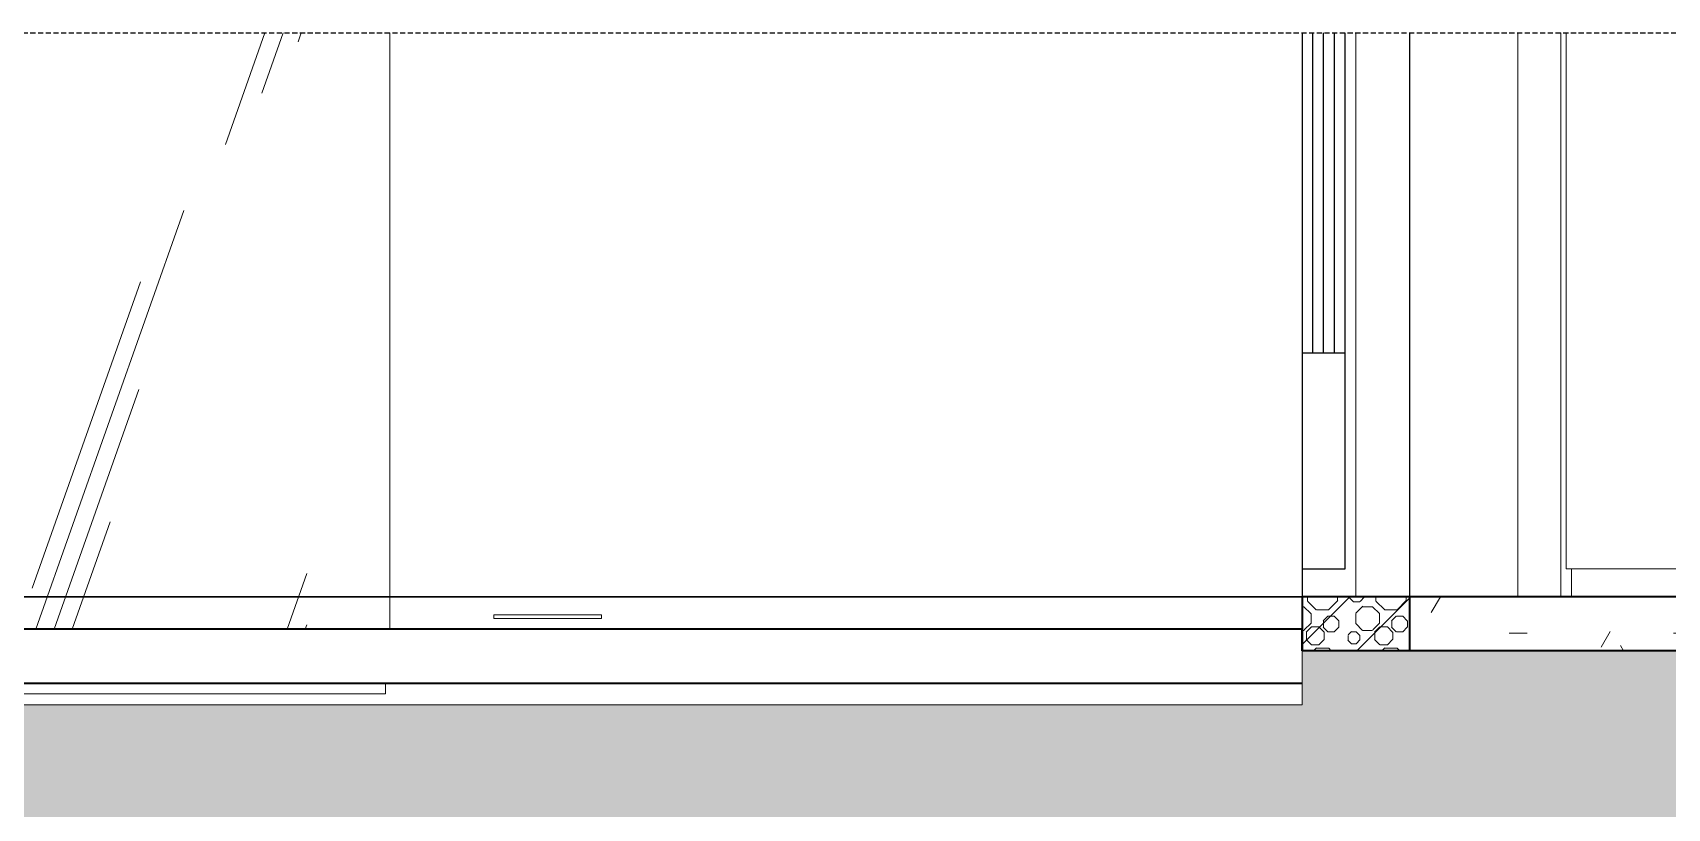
# Model space of a CAD drawing. Header units: millimetres. Extents: x 32270 to 221883, y 3811 to 78637.
# Drawn here: x 88092 to 89608, y 8804 to 9523 of the extents above; entities that cross this region are included whole.
import ezdxf

# ---------------------------------------------------------------- set-up
doc = ezdxf.new("R2010")
doc.units = ezdxf.units.MM
for name, pattern in [('Centre', [31.75, 6.35, -4.7625, 15.875, -4.7625]), ('Dash', [6, 3, -3]), ('Hidden', [7.14375, 4.7625, -2.38125]), ('IMPORT-CENTER _2_', [40.64, 25.4, -5.08, 5.08, -5.08])]:
    doc.linetypes.add(name, pattern=pattern)
for name, color, linetype, lineweight in [('0-5', 130, 'Continuous', 5), ('A-DETL-GENF', 92, 'Continuous', 18), ('A-DETL-GENF-3', 92, 'Hidden', 25), ('A-DETL-GENF-4', 9, 'Continuous', 18), ('A-DETL-GENF-HDLN-1', 250, 'Dash', 18), ('A-DETL-GENF-HDLN-2', 1, 'Continuous', 18), ('A-DETL-MEDM', 33, 'Continuous', 35), ('A-DETL-THIN', 151, 'Continuous', 18), ('A-DOOR-3', 250, 'Continuous', 18), ('A-DOOR-4', 10, 'Continuous', 25), ('A-FLOR-2', 250, 'Continuous', 18), ('A-FLOR-FNSH-1', 7, 'Continuous', 35), ('A-FLOR-LEVL-2', 51, 'Centre', 9), ('A-FLOR-MCUT-1', 250, 'Continuous', 18), ('A-FLOR-PATT-2', 9, 'Continuous', 18), ('A-FLOR-PATT-4', 67, 'Continuous', 18), ('A-GLAZ-CURT', 52, 'Continuous', 18), ('A-GLAZ-CURT-3', 250, 'Continuous', 18), ('A-WALL-2', 7, 'Continuous', 35), ('A-WALL-3', 250, 'Continuous', 18), ('A-WALL-PATT-1', 9, 'Continuous', 18), ('G-IMPT', 8, 'Continuous', 18), ('G-IMPT-2', 8, 'IMPORT-CENTER _2_', 18), ('M-EQPM', 50, 'Continuous', 18), ('M-EQPM-1', 50, 'Continuous', 25), ('M-EQPM-2', 250, 'Continuous', 18)]:
    doc.layers.add(name, color=color, linetype=linetype, lineweight=lineweight)
pattern_1 = [(63.435, (60670.3, 15906.75), (-255.583, 766.747), [317.5, -190.5, 317.5, -190.5, -403.903]), (63.435, (60670.3, 15906.75), (-255.583, 766.747), [-1016, 127, -276.903]), (63.435, (60654.44, 15922.6), (-255.583, 766.747), [254, -317.5, 190.5, -190.5, -467.403]), (63.435, (60654.44, 15922.6), (-255.583, 766.747), [-952.5, 222.25, -245.153]), (63.435, (60654.44, 15970.25), (-255.583, 766.747), [190.5, -381, 127, -190.5, -530.903]), (63.435, (60654.44, 15970.25), (-255.583, 766.747), [-889, 285.75, -245.153]), (63.435, (60702.07, 15922.6), (-255.583, 766.747), [190.5, -381, 158.75, -689.653]), (63.435, (60749.7, 15970.25), (-255.583, 766.747), [95.25, -476.25, 63.5, -784.903]), (63.435, (60670.3, 16049.6), (-255.583, 766.747), [63.5, -476.25, 63.5, -254, -562.653]), (63.435, (60670.3, 16049.6), (-255.583, 766.747), [-857.25, 158.75, -403.903]), (63.435, (60956.07, 16002), (-255.583, 766.747), [317.5, -476.25, 381, -251.503]), (63.435, (60956.07, 15954.4), (-255.583, 766.747), [444.5, -317.5, 476.25, -188.003]), (63.435, (60987.8, 15970.25), (-255.583, 766.747), [508, -254, 381, -276.903]), (63.435, (61035.44, 16017.9), (-255.583, 766.747), [317.5, -444.5, 254, -403.903]), (63.435, (60987.8, 16113.1), (-255.583, 766.747), [158.75, -635, 190.5, -435.653]), (63.435, (61083.07, 16065.5), (-255.583, 766.747), [127, -635, 127, -530.903])]

# ---------------------------------------------------------------- blocks, each defined once
blk = doc.blocks.new('DOOR_CW_01 CANH MO-PANEL KINH - DIW_01-900x2200-CỬA GỖ VÂN LAMINATE-V107-TKCS_CĂN HỘ LOẠI 3A - MẶT CẮT 4')
at = {"layer": 'A-DETL-GENF-HDLN-2'}
h = blk.add_hatch(dxfattribs=at)
h.set_pattern_fill('FP_25', color=256, style=0, pattern_type=2)
h.set_pattern_definition(pattern_1)
h.paths.add_polyline_path([(51371.9, 9226), (51371.9, 9523), (51356.9, 9523), (51356.9, 9241), (50816.9, 9241), (50816.9, 9523), (50801.9, 9523), (50801.9, 9226), (51356.9, 9226)])
h = blk.add_hatch(dxfattribs=at)
h.set_pattern_fill('FP_25', color=256, style=0, pattern_type=2)
h.set_pattern_definition(pattern_1)
h.paths.add_polyline_path([(51219, 9241), (51356.9, 9241), (51356.9, 9523), (50816.9, 9523), (50816.9, 9241)])
at = {"layer": 'A-DETL-GENF-HDLN-1'}
blk.add_line((51496.9, 9000), (51097.4, 9523), dxfattribs=at)
at = {"layer": 'A-DOOR-3'}
for p, q in [((50636.9, 9000), (50636.9, 9523)), ((50676.9, 9523), (50676.9, 9000)), ((50681.9, 9523), (50681.9, 9026)), ((50801.9, 9226), (50801.9, 9523)), ((50816.9, 9523), (50816.9, 9241)), ((51356.9, 9241), (51356.9, 9523)), ((51371.9, 9523), (51371.9, 9226)), ((51491.9, 9026), (51491.9, 9523)), ((51496.9, 9000), (51496.9, 9523)), ((51536.9, 9523), (51536.9, 9000)), ((50816.9, 9241), (51356.9, 9241)), ((51371.9, 9226), (50801.9, 9226)), ((50681.9, 9026), (51491.9, 9026)), ((50686.9, 9000), (50686.9, 9026)), ((51486.9, 9000), (51486.9, 9026))]:
    blk.add_line(p, q, dxfattribs=at)
blk = doc.blocks.new('DOOR_CW_01 CANH MO-PANEL KINH - DIG_02-800x2200-CỬA NHÔM KÍNH-V108-TKCS_CĂN HỘ LOẠI 3A - MẶT CẮT 4')
at = {"layer": 'A-DOOR-3'}
for p, q in [((50436.9, 9523), (50436.9, 9000)), ((50486.9, 9523), (50486.9, 9000)), ((50536.9, 9523), (50536.9, 9000))]:
    blk.add_line(p, q, dxfattribs=at)
at = {"layer": 'A-DOOR-4'}
for p, q in [((50436.9, 9523), (50436.9, 9000)), ((50436.9, 9523), (50436.9, 9000)), ((50446.9, 9226), (50446.9, 9523)), ((50456.9, 9226), (50456.9, 9523)), ((50466.9, 9226), (50466.9, 9523)), ((50476.9, 9026), (50476.9, 9523)), ((50536.9, 9000), (50536.9, 9523)), ((50536.9, 9000), (50536.9, 9523)), ((50476.9, 9226), (50436.9, 9226)), ((50436.9, 9026), (50476.9, 9026))]:
    blk.add_line(p, q, dxfattribs=at)
blk = doc.blocks.new('THU NUOC - THU NUOC-461820-TKCS_CĂN HỘ LOẠI 3A - MẶT CẮT 4')
at = {"layer": 'M-EQPM-2'}
for p, q in [((49687.3, 5583.2), (49787.3, 5583.2)), ((49687.3, 5583.2), (49687.3, 5580)), ((49787.3, 5580), (49687.3, 5580)), ((49787.3, 5583.2), (49787.3, 5580))]:
    blk.add_line(p, q, dxfattribs=at)
blk = doc.blocks.new('System Panel - Glazed-V110-TKCS_CĂN HỘ LOẠI 3A - MẶT CẮT 4')
at = {"layer": 'A-GLAZ-CURT'}
h = blk.add_hatch(dxfattribs=at)
h.set_pattern_fill('FP_27', color=256, style=0, pattern_type=2)
h.set_pattern_definition([(70.529, (55170.74, 15906.75), (-180.727, 766.747), [301.207, -180.724, 301.207, -563.9]), (70.529, (55170.74, 15906.75), (-180.727, 766.747), [-783.138, -180.724, 120.483, -262.693]), (70.529, (55159.5, 15922.62), (-180.727, 766.747), [240.966, -301.207, 180.724, -624.142]), (70.529, (55159.5, 15922.62), (-180.727, 766.747), [-722.897, -180.724, 210.845, -232.573]), (70.529, (55159.5, 15970.25), (-180.727, 766.747), [180.724, -361.448, 120.483, -684.383]), (70.529, (55159.5, 15970.25), (-180.727, 766.747), [-662.655, -180.724, 271.086, -232.573]), (70.529, (55193.2, 15922.62), (-180.727, 766.747), [180.724, -361.448, 150.603, -654.262]), (70.529, (55226.86, 15970.25), (-180.727, 766.747), [90.362, -451.81, 60.24, -744.625]), (70.529, (55170.74, 16049.62), (-180.727, 766.747), [60.24, -451.81, 60.24, -774.745]), (70.529, (55170.74, 16049.62), (-180.727, 766.747), [-572.293, -240.966, 150.603, -383.176]), (70.529, (55372.8, 16002), (-180.727, 766.747), [301.207, -451.81, 361.448, -238.597]), (70.529, (55372.8, 15954.38), (-180.727, 766.747), [421.69, -301.207, 451.81, -178.355]), (70.529, (55395.24, 15970.25), (-180.727, 766.747), [481.93, -240.966, 361.448, -262.693]), (70.529, (55428.9, 16017.88), (-180.727, 766.747), [301.207, -421.69, 240.966, -383.176]), (70.529, (55395.24, 16113.12), (-180.727, 766.747), [150.603, -602.414, 180.724, -413.297]), (70.529, (55462.6, 16065.5), (-180.727, 766.747), [120.483, -602.414, 120.483, -503.66])])
h.paths.add_polyline_path([(49143.1, 8970), (49143.1, 9523), (49139.6, 9523), (49139.6, 8970)])
h = blk.add_hatch(dxfattribs=at)
h.set_pattern_fill('FP_26', color=256, style=0, pattern_type=2)
h.set_pattern_definition([(70.529, (54669, 15906.75), (-180.727, 766.747), [301.207, -180.724, 301.207, -563.9]), (70.529, (54669, 15906.75), (-180.727, 766.747), [-783.138, -180.724, 120.483, -262.693]), (70.529, (54657.8, 15922.62), (-180.727, 766.747), [240.966, -301.207, 180.724, -624.142]), (70.529, (54657.8, 15922.62), (-180.727, 766.747), [-722.897, -180.724, 210.845, -232.573]), (70.529, (54657.8, 15970.25), (-180.727, 766.747), [180.724, -361.448, 120.483, -684.383]), (70.529, (54657.8, 15970.25), (-180.727, 766.747), [-662.655, -180.724, 271.086, -232.573]), (70.529, (54691.47, 15922.62), (-180.727, 766.747), [180.724, -361.448, 150.603, -654.262]), (70.529, (54725.15, 15970.25), (-180.727, 766.747), [90.362, -451.81, 60.24, -744.625]), (70.529, (54669, 16049.62), (-180.727, 766.747), [60.24, -451.81, 60.24, -240.966, -533.78]), (70.529, (54669, 16049.62), (-180.727, 766.747), [-813.26, 150.603, -383.176]), (70.529, (54871.08, 16002), (-180.727, 766.747), [301.207, -451.81, 361.448, -238.597]), (70.529, (54871.08, 15954.38), (-180.727, 766.747), [421.69, -301.207, 451.81, -178.355]), (70.529, (54893.53, 15970.25), (-180.727, 766.747), [481.93, -240.966, 361.448, -262.693]), (70.529, (54927.2, 16017.88), (-180.727, 766.747), [301.207, -421.69, 240.966, -383.176]), (70.529, (54893.53, 16113.12), (-180.727, 766.747), [150.603, -602.414, 180.724, -413.297]), (70.529, (54960.9, 16065.5), (-180.727, 766.747), [120.483, -602.414, 120.483, -503.66])])
h.paths.add_polyline_path([(49410.5, 8970), (49590.9, 8970), (49590.9, 9523), (49143.1, 9523), (49143.1, 8970)])
at = {"layer": 'A-GLAZ-CURT-3'}
for p, q in [((49143.1, 9523), (49143.1, 8970)), ((49590.9, 8970), (49590.9, 9523))]:
    blk.add_line(p, q, dxfattribs=at)
blk = doc.blocks.new('NCV_TKTC_TANG 3 - 4_rvt-6-TKCS_CĂN HỘ LOẠI 3A - MẶT CẮT 4')
at = {"layer": 'A-FLOR-PATT-2'}
h = blk.add_hatch(dxfattribs=at)
h.set_pattern_fill('FP_23', color=256, style=0, pattern_type=2)
h.set_pattern_definition([(180, (60660.69, 15903.534), (-8e-15, -63.5), [6.012, -57.488]), (135, (60664.945, 15899.283), (-63.4996, 4e-15), [6.012, -83.79]), (90, (60664.945, 15893.27), (-63.5, 4e-15), [6.012, -57.488]), (45, (60660.693, 15889.02), (0, 63.4996), [6.012, -83.79]), (0, (60654.68, 15889.02), (0, 63.5), [6.012, -57.488]), (315, (60650.43, 15893.27), (63.4996, 0), [6.012, -83.79]), (270, (60650.43, 15899.28), (63.5, 4e-15), [6.012, -57.488]), (225, (60654.68, 15903.534), (4e-15, -63.4996), [6.012, -83.79]), (180, (60646.47, 15893.53), (-8e-15, -63.5), [6.892, -56.608]), (135, (60651.343, 15888.66), (-63.4996, 4e-15), [6.892, -82.91]), (90, (60651.34, 15881.77), (-63.5, 4e-15), [6.892, -56.608]), (45, (60646.47, 15876.894), (0, 63.4996), [6.892, -82.91]), (0, (60639.58, 15876.894), (0, 63.5), [6.892, -56.608]), (315, (60634.704, 15881.77), (63.4996, 0), [6.892, -82.91]), (270, (60634.704, 15888.66), (63.5, 4e-15), [6.892, -56.608]), (225, (60639.577, 15893.533), (4e-15, -63.4996), [6.892, -82.91]), (180, (60617.56, 15888.96), (-8e-15, -63.5), [4.546, -58.954]), (135, (60620.775, 15885.746), (-63.4996, 4e-15), [4.546, -85.257]), (90, (60620.775, 15881.2), (-63.5, 4e-15), [4.546, -58.954]), (45, (60617.56, 15877.986), (0, 63.4996), [4.546, -85.257]), (0, (60613.015, 15877.986), (0, 63.5), [4.546, -58.954]), (315, (60609.8, 15881.2), (63.4996, 0), [4.546, -85.257]), (270, (60609.8, 15885.746), (63.5, 4e-15), [4.546, -58.954]), (225, (60613.015, 15888.96), (4e-15, -63.4996), [4.546, -85.257]), (90, (60639.01, 15896.805), (-63.5, 4e-15), [9.093, -54.407]), (45, (60632.58, 15890.375), (0, 63.4996), [9.093, -80.71]), (0, (60623.49, 15890.375), (0, 63.5), [9.093, -54.407]), (315, (60617.06, 15896.805), (63.4996, 0), [9.093, -80.71]), (270, (60617.06, 15905.9), (63.5, 4e-15), [9.093, -54.407]), (225, (60623.49, 15912.327), (4e-15, -63.4996), [9.093, -80.71]), (180, (60632.58, 15912.33), (-8e-15, -63.5), [9.093, -54.407]), (135, (60639.01, 15905.9), (-63.4996, 4e-15), [9.093, -80.71]), (90, (60663.706, 15917.626), (-63.5, 4e-15), [11.586, -51.914]), (45, (60655.514, 15909.433), (0, 63.4996), [11.586, -78.217]), (0, (60643.93, 15909.43), (0, 63.5), [11.586, -51.914]), (315, (60635.735, 15917.626), (63.4996, 0), [11.586, -78.217]), (270, (60635.735, 15929.21), (63.5, 4e-15), [11.586, -51.914]), (225, (60643.93, 15937.404), (4e-15, -63.4996), [11.586, -78.217]), (180, (60655.514, 15937.404), (-8e-15, -63.5), [11.586, -51.914]), (135, (60663.706, 15929.21), (-63.4996, 4e-15), [11.586, -78.217]), (90, (60625.11, 15921.15), (-63.5, 4e-15), [6.013, -57.487]), (45, (60620.86, 15916.9), (0, 63.4996), [6.013, -83.79]), (0, (60614.85, 15916.9), (0, 63.5), [6.013, -57.487]), (315, (60610.597, 15921.15), (63.4996, 0), [6.013, -83.79]), (270, (60610.6, 15927.16), (63.5, 4e-15), [6.013, -57.487]), (225, (60614.85, 15931.415), (4e-15, -63.4996), [6.013, -83.79]), (180, (60620.86, 15931.415), (-8e-15, -63.5), [6.013, -57.487]), (135, (60625.113, 15927.163), (-63.4996, 4e-15), [6.013, -83.79])])
h.paths.add_polyline_path([(50437, 8950), (50536.9, 8950), (50536.9, 9000), (50437, 9000)])
at = {"layer": 'A-FLOR-PATT-4'}
h = blk.add_hatch(dxfattribs=at)
h.set_pattern_fill('FP_22', color=256, style=0, pattern_type=2)
h.set_pattern_definition([(0, (60606.82, 15875), (203.2, 50.8), [16.764, -135.636, 16.764, -135.636, -812.8]), (0, (60606.82, 15875), (203.2, 50.8), [-304.8, 16.764, -288.036, 16.764, -135.636, -355.6]), (0, (60606.82, 15875), (203.2, 50.8), [-762, 16.764, -84.836, 16.764, -237.236]), (120, (60683.02, 15900.4), (-145.5941, 150.57636), [16.764, -135.636, 16.764, -135.636, -812.8]), (120, (60683.02, 15900.4), (-145.5941, 150.57636), [-304.8, 16.764, -288.036, 16.764, -135.636, -355.6]), (120, (60683.02, 15900.4), (-145.5941, 150.57636), [-762, 16.764, -84.836, 16.764, -237.236]), (240, (60708.42, 16002), (-57.6059, -201.37636), [16.764, -135.636, 16.764, -135.636, -812.8]), (240, (60708.42, 16002), (-57.6059, -201.37636), [-304.8, 16.764, -288.036, 16.764, -135.636, -355.6]), (240, (60708.42, 16002), (-57.6059, -201.37636), [-762, 16.764, -84.836, 16.764, -237.236])])
h.paths.add_polyline_path([(53436.9, 8950), (53436.9, 9000), (50536.9, 9000), (50536.9, 8950), (53333.2, 8950)])
at = {"layer": 'A-WALL-PATT-1'}
h = blk.add_hatch(dxfattribs=at)
h.set_pattern_fill('FP_19', color=256, style=0, pattern_type=2)
h.set_pattern_definition([(45, (60606.818, 15875), (-28.28427, 28.28427), [])])
h.paths.add_polyline_path([(50536.9, 8950), (50536.9, 9000), (50436.9, 9000), (50436.9, 8950), (50486.9, 8950)])
at = {"layer": 'A-FLOR-2'}
for q in [(49586.9, 8920), (49139.6, 8910)]:
    blk.add_line((49586.9, 8910), q, dxfattribs=at)
at = {"layer": 'A-FLOR-FNSH-1'}
for p, q in [((50536.9, 9000), (50437, 9000)), ((50437, 9000), (50437, 8950)), ((53436.9, 9000), (50536.9, 9000)), ((50436.9, 8970), (48536.9, 8970)), ((50436.9, 8950), (50436.9, 8970)), ((48536.9, 8920), (50436.9, 8920))]:
    blk.add_line(p, q, dxfattribs=at)
at = {"layer": 'A-FLOR-MCUT-1'}
for p, q in [((50536.9, 9000), (50536.9, 8950)), ((50536.9, 8950), (50536.9, 9000))]:
    blk.add_line(p, q, dxfattribs=at)
at = {"layer": 'A-WALL-2'}
for p, q in [((50536.9, 9000), (50436.9, 9000)), ((50436.9, 9000), (50436.9, 8950)), ((50536.9, 8950), (50536.9, 9000))]:
    blk.add_line(p, q, dxfattribs=at)
at = {"layer": 'A-WALL-3'}
for p, q in [((50636.9, 9100), (50636.9, 9523)), ((50636.9, 9000), (50636.9, 9100))]:
    blk.add_line(p, q, dxfattribs=at)
at = {"layer": 'A-DOOR-3'}
for name in ['DOOR_CW_01 CANH MO-PANEL KINH - DIG_02-800x2200-CỬA NHÔM KÍNH-V108-TKCS_CĂN HỘ LOẠI 3A - MẶT CẮT 4', 'DOOR_CW_01 CANH MO-PANEL KINH - DIW_01-900x2200-CỬA GỖ VÂN LAMINATE-V107-TKCS_CĂN HỘ LOẠI 3A - MẶT CẮT 4']:
    blk.add_blockref(name, (0, 0), dxfattribs=at)
at = {"layer": 'A-GLAZ-CURT-3'}
blk.add_blockref('System Panel - Glazed-V110-TKCS_CĂN HỘ LOẠI 3A - MẶT CẮT 4', (0, 0), dxfattribs=at)
at = {"layer": 'M-EQPM-2'}
blk.add_blockref('THU NUOC - THU NUOC-461820-TKCS_CĂN HỘ LOẠI 3A - MẶT CẮT 4', (0, 3400), dxfattribs=at)
blk = doc.blocks.new('TKTC_XREF_251221_MB TANG 2-7 - TKTC_XREF_260130_MB TANG 2-5_dwg_$cc-4746802-TKCS_CĂN HỘ LOẠI 3A - MẶT CẮT 4')
at = {"layer": 'G-IMPT-2'}
for p, q in [((49976.4, 5600), (50097.5, 5600)), ((50036.6, 5600), (50037.4, 5600))]:
    blk.add_line(p, q, dxfattribs=at)
at = {"layer": 'M-EQPM'}
for p, q in [((50037, 5600), (49992, 5600)), ((49992, 5600), (50082, 5600)), ((50082, 5600), (50037, 5600)), ((50037.3, 5600), (50037.3, 5600))]:
    blk.add_line(p, q, dxfattribs=at)
blk = doc.blocks.new('TKTC_XREF_251221_MB TANG 2-7 - TKTC_XREF_260130_MB TANG 2-5_dwg_CUM U_DN100-4746799-TKCS_CĂN HỘ LOẠI 3A - MẶT CẮT 4')
at = {"layer": 'G-IMPT'}
for p, q in [((49983.7, 5600), (49981.5, 5600)), ((49982.5, 5600), (50091.4, 5600)), ((49982.8, 5600), (49982.5, 5600)), ((49989.4, 5600), (49982.6, 5600)), ((49988.3, 5600), (49983.7, 5600)), ((49983.7, 5600), (49983.7, 5600)), ((49984.8, 5600), (49984, 5600)), ((49987.3, 5600), (49984.8, 5600)), ((49987.3, 5600), (49984.8, 5600)), ((49987.3, 5600), (49984.8, 5600)), ((49988.1, 5600), (49987.3, 5600)), ((49990.6, 5600), (49988.3, 5600)), ((49988.3, 5600), (49988.3, 5600)), ((49988.8, 5600), (50085.1, 5600)), ((49992, 5600), (50082, 5600)), ((50086.4, 5600), (50084.1, 5600)), ((50092.1, 5600), (50085.2, 5600)), ((50086.3, 5600), (50086.4, 5600)), ((50090.9, 5600), (50086.4, 5600)), ((50087.4, 5600), (50086.7, 5600)), ((50089.9, 5600), (50087.4, 5600)), ((50089.9, 5600), (50087.4, 5600)), ((50089.9, 5600), (50087.4, 5600)), ((50090.7, 5600), (50089.9, 5600)), ((50093.2, 5600), (50090.9, 5600)), ((50090.9, 5600), (50090.9, 5600)), ((50091.8, 5600), (50091.4, 5600))]:
    blk.add_line(p, q, dxfattribs=at)
at = {"layer": 'G-IMPT', "flags": 128}
for points in [[(49990.5, 5600), (49992.1, 5600), (49992, 5600), (49979.9, 5600), (49979.9, 5600), (49981.4, 5600)], [(49981.5, 5600), (49981.4, 5600), (49990.5, 5600), (49990.6, 5600)], [(49988, 5600), (49988.1, 5600), (49984, 5600), (49984, 5600)], [(49989.1, 5600), (49988.8, 5600), (49992, 5600)], [(50085.4, 5600), (50085.1, 5600), (50082, 5600)], [(50093.2, 5600), (50094.7, 5600), (50094.7, 5600), (50082.5, 5600), (50082.6, 5600), (50084.1, 5600)], [(50084.1, 5600), (50084.1, 5600), (50093.2, 5600), (50093.2, 5600)], [(50090.7, 5600), (50090.7, 5600), (50086.7, 5600), (50086.6, 5600)]]:
    blk.add_lwpolyline(points, dxfattribs=at)
blk = doc.blocks.new('TKTC_XREF_251221_MB TANG 2-7 - TKTC_XREF_260130_MB TANG 2-5_dwg_$cc-4746807-TKCS_CĂN HỘ LOẠI 3A - MẶT CẮT 4')
at = {"layer": 'G-IMPT-2'}
for p, q in [((50186.7, 5600), (50339.7, 5600)), ((50263.2, 5600), (50263.2, 5600))]:
    blk.add_line(p, q, dxfattribs=at)
at = {"layer": 'M-EQPM'}
for p, q in [((50263.2, 5600), (50206.3, 5600)), ((50206.3, 5600), (50320, 5600)), ((50317.2, 5600), (50209.1, 5600)), ((50209.1, 5600), (50263.2, 5600)), ((50263.2, 5600), (50317.2, 5600)), ((50320, 5600), (50263.2, 5600))]:
    blk.add_line(p, q, dxfattribs=at)
blk = doc.blocks.new('TKTC_XREF_251221_MB TANG 2-7 - TKTC_XREF_260130_MB TANG 2-5_dwg_CUM U_DN100-4746796-TKCS_CĂN HỘ LOẠI 3A - MẶT CẮT 4')
at = {"layer": 'G-IMPT'}
for p, q in [((50193.5, 5600), (50191.6, 5600)), ((50191.6, 5600), (50206.9, 5600)), ((50193.5, 5600), (50196.3, 5600)), ((50205, 5600), (50193.5, 5600)), ((50194.9, 5600), (50203.5, 5600)), ((50332.9, 5600), (50195.2, 5600)), ((50196.3, 5600), (50202.1, 5600)), ((50196.7, 5600), (50197.6, 5600)), ((50196.7, 5600), (50201.8, 5600)), ((50197.6, 5600), (50200.8, 5600)), ((50197.6, 5600), (50200.8, 5600)), ((50197.6, 5600), (50200.8, 5600)), ((50200.8, 5600), (50201.8, 5600)), ((50202.1, 5600), (50205, 5600)), ((50324.9, 5600), (50203.2, 5600)), ((50203.2, 5600), (50207.2, 5600)), ((50206.9, 5600), (50205, 5600)), ((50320.9, 5600), (50207.2, 5600)), ((50324.9, 5600), (50320.9, 5600)), ((50323.1, 5600), (50321.2, 5600)), ((50321.2, 5600), (50336.6, 5600)), ((50323.1, 5600), (50326, 5600)), ((50334.6, 5600), (50323.1, 5600)), ((50324.6, 5600), (50333.2, 5600)), ((50326, 5600), (50331.8, 5600)), ((50326.3, 5600), (50327.3, 5600)), ((50326.3, 5600), (50331.4, 5600)), ((50327.3, 5600), (50330.5, 5600)), ((50327.3, 5600), (50330.5, 5600)), ((50327.3, 5600), (50330.5, 5600)), ((50330.5, 5600), (50331.4, 5600)), ((50331.8, 5600), (50334.6, 5600)), ((50336.6, 5600), (50334.6, 5600))]:
    blk.add_line(p, q, dxfattribs=at)
blk = doc.blocks.new('TKTC_XREF_251221_MB TANG 2-7 - TKTC_XREF_260130_MB TANG 2-5_dwg_$cc-4746806-TKCS_CĂN HỘ LOẠI 3A - MẶT CẮT 4')
at = {"layer": 'G-IMPT-2'}
for p, q in [((49866.8, 5600), (49713.7, 5600)), ((49790.2, 5600), (49790.2, 5600))]:
    blk.add_line(p, q, dxfattribs=at)
at = {"layer": 'M-EQPM'}
for p, q in [((49847.1, 5600), (49733.4, 5600)), ((49733.4, 5600), (49790.2, 5600)), ((49790.2, 5600), (49736.2, 5600)), ((49736.2, 5600), (49844.3, 5600)), ((49844.3, 5600), (49790.2, 5600)), ((49790.2, 5600), (49847.1, 5600))]:
    blk.add_line(p, q, dxfattribs=at)
blk = doc.blocks.new('TKTC_XREF_251221_MB TANG 2-7 - TKTC_XREF_260130_MB TANG 2-5_dwg_$cc-4746801-TKCS_CĂN HỘ LOẠI 3A - MẶT CẮT 4')
at = {"layer": 'G-IMPT-2'}
for p, q in [((49581.3, 5600), (49702.4, 5600)), ((49641.5, 5600), (49642.3, 5600))]:
    blk.add_line(p, q, dxfattribs=at)
at = {"layer": 'M-EQPM'}
for p, q in [((49641.9, 5600), (49596.9, 5600)), ((49596.9, 5600), (49686.9, 5600)), ((49686.9, 5600), (49641.9, 5600)), ((49642.2, 5600), (49642.2, 5600))]:
    blk.add_line(p, q, dxfattribs=at)
blk = doc.blocks.new('TKTC_XREF_251221_MB TANG 2-7 - TKTC_XREF_260130_MB TANG 2-5_dwg_$cc-V98-TKCS_CĂN HỘ LOẠI 3A - MẶT CẮT 4')
at = {"layer": 'G-IMPT-2'}
for p, q in [((49957.7, 5600), (50078.8, 5600)), ((50017.8, 5600), (50018.7, 5600))]:
    blk.add_line(p, q, dxfattribs=at)
at = {"layer": 'M-EQPM'}
for p, q in [((50018.2, 5600), (49973.3, 5600)), ((49973.3, 5600), (50063.2, 5600)), ((50063.2, 5600), (50018.2, 5600)), ((50018.6, 5600), (50018.6, 5600))]:
    blk.add_line(p, q, dxfattribs=at)
blk = doc.blocks.new('TKTC_XREF_251221_MB TANG 2-7 - TKTC_XREF_260130_MB TANG 2-5_dwg_CUM U_DN100-V99-TKCS_CĂN HỘ LOẠI 3A - MẶT CẮT 4')
at = {"layer": 'G-IMPT'}
for p, q in [((49965.1, 5600), (49962.8, 5600)), ((49963.8, 5600), (50072.7, 5600)), ((49964.2, 5600), (49963.8, 5600)), ((49970.8, 5600), (49963.9, 5600)), ((49965, 5600), (49965.1, 5600)), ((49969.6, 5600), (49965.1, 5600)), ((49966.1, 5600), (49965.4, 5600)), ((49968.7, 5600), (49966.1, 5600)), ((49968.6, 5600), (49966.1, 5600)), ((49968.6, 5600), (49966.1, 5600)), ((49969.4, 5600), (49968.7, 5600)), ((49971.9, 5600), (49969.6, 5600)), ((49969.6, 5600), (49969.6, 5600)), ((49970.1, 5600), (50066.4, 5600)), ((49973.3, 5600), (50063.2, 5600)), ((50067.7, 5600), (50065.4, 5600)), ((50073.4, 5600), (50066.6, 5600)), ((50072.3, 5600), (50067.7, 5600)), ((50067.7, 5600), (50067.7, 5600)), ((50068.8, 5600), (50068, 5600)), ((50071.3, 5600), (50068.7, 5600)), ((50071.3, 5600), (50068.7, 5600)), ((50071.3, 5600), (50068.8, 5600)), ((50072, 5600), (50071.3, 5600)), ((50072.2, 5600), (50072.3, 5600)), ((50074.5, 5600), (50072.3, 5600)), ((50073.1, 5600), (50072.7, 5600))]:
    blk.add_line(p, q, dxfattribs=at)
at = {"layer": 'G-IMPT', "flags": 128}
for points in [[(49971.9, 5600), (49973.4, 5600), (49973.4, 5600), (49961.2, 5600), (49961.3, 5600), (49962.8, 5600)], [(49962.8, 5600), (49962.8, 5600), (49971.9, 5600), (49971.9, 5600)], [(49969.4, 5600), (49969.4, 5600), (49965.4, 5600), (49965.3, 5600)], [(49970.5, 5600), (49970.1, 5600), (49973.3, 5600)], [(50066.8, 5600), (50066.4, 5600), (50063.2, 5600)], [(50074.5, 5600), (50076, 5600), (50076, 5600), (50063.9, 5600), (50063.9, 5600), (50065.4, 5600)], [(50065.4, 5600), (50065.4, 5600), (50074.5, 5600), (50074.5, 5600)], [(50072, 5600), (50072, 5600), (50068, 5600), (50068, 5600)]]:
    blk.add_lwpolyline(points, dxfattribs=at)
blk = doc.blocks.new('TKTC_XREF_251221_MB TANG 2-7 - TKTC_XREF_260130_MB TANG 2-5_dwg_$cc-V100-TKCS_CĂN HỘ LOẠI 3A - MẶT CẮT 4')
at = {"layer": 'G-IMPT-2'}
for p, q in [((50182, 5600), (50335, 5600)), ((50258.4, 5600), (50258.6, 5600))]:
    blk.add_line(p, q, dxfattribs=at)
at = {"layer": 'M-EQPM'}
for p, q in [((50258.5, 5600), (50201.6, 5600)), ((50201.6, 5600), (50315.3, 5600)), ((50258.5, 5600), (50258.5, 5600)), ((50315.3, 5600), (50258.5, 5600))]:
    blk.add_line(p, q, dxfattribs=at)
blk = doc.blocks.new('TKTC_XREF_251221_MB TANG 2-7 - TKTC_XREF_260130_MB TANG 2-5_dwg_CUM U_DN100-V101-TKCS_CĂN HỘ LOẠI 3A - MẶT CẮT 4')
at = {"layer": 'G-IMPT'}
for p, q in [((50188.9, 5600), (50191.7, 5600)), ((50190.3, 5600), (50198.9, 5600)), ((50328.2, 5600), (50190.6, 5600)), ((50190.6, 5600), (50190.6, 5600)), ((50191.7, 5600), (50197.5, 5600)), ((50191.7, 5600), (50191.7, 5600)), ((50192.1, 5600), (50193, 5600)), ((50193, 5600), (50196.2, 5600)), ((50193, 5600), (50196.2, 5600)), ((50193, 5600), (50196.2, 5600)), ((50196.2, 5600), (50197.2, 5600)), ((50197.5, 5600), (50200.3, 5600)), ((50197.5, 5600), (50197.5, 5600)), ((50320.2, 5600), (50198.5, 5600)), ((50316.2, 5600), (50202.5, 5600)), ((50318.5, 5600), (50321.4, 5600)), ((50320, 5600), (50328.6, 5600)), ((50321.4, 5600), (50327.1, 5600)), ((50321.4, 5600), (50321.4, 5600)), ((50321.7, 5600), (50322.7, 5600)), ((50322.7, 5600), (50325.9, 5600)), ((50322.7, 5600), (50325.9, 5600)), ((50322.7, 5600), (50325.9, 5600)), ((50325.9, 5600), (50326.8, 5600)), ((50327.1, 5600), (50330, 5600)), ((50327.1, 5600), (50327.1, 5600)), ((50328.3, 5600), (50328.2, 5600))]:
    blk.add_line(p, q, dxfattribs=at)
at = {"layer": 'G-IMPT', "flags": 128}
for points in [[(50188.9, 5600), (50186.9, 5600), (50186.9, 5600), (50202.3, 5600), (50202.3, 5600), (50200.3, 5600)], [(50200.3, 5600), (50200.3, 5600), (50188.9, 5600), (50188.9, 5600)], [(50192, 5600), (50192.1, 5600), (50197.2, 5600), (50197.2, 5600)], [(50198.6, 5600), (50198.5, 5600), (50202.5, 5600)], [(50320.3, 5600), (50320.2, 5600), (50316.2, 5600)], [(50318.5, 5600), (50316.6, 5600), (50316.6, 5600), (50331.9, 5600), (50331.9, 5600), (50330, 5600)], [(50330, 5600), (50330, 5600), (50318.5, 5600), (50318.5, 5600)], [(50321.7, 5600), (50321.7, 5600), (50326.8, 5600), (50326.8, 5600)]]:
    blk.add_lwpolyline(points, dxfattribs=at)
blk = doc.blocks.new('TKTC_XREF_251221_MB TANG 2-7 - TKTC_XREF_260130_MB TANG 2-5_dwg_$cc-4746795-TKCS_CĂN HỘ LOẠI 3A - MẶT CẮT 4')
at = {"layer": 'G-IMPT-2'}
for p, q in [((49861.5, 5600), (49708.5, 5600)), ((49785, 5600), (49785.1, 5600))]:
    blk.add_line(p, q, dxfattribs=at)
at = {"layer": 'M-EQPM'}
for p, q in [((49841.9, 5600), (49728.2, 5600)), ((49728.2, 5600), (49785, 5600)), ((49785, 5600), (49841.9, 5600)), ((49785.1, 5600), (49785.1, 5600))]:
    blk.add_line(p, q, dxfattribs=at)
blk = doc.blocks.new('TKTC_XREF_251221_MB TANG 2-7 - TKTC_XREF_260130_MB TANG 2-5_dwg_$cc-V102-TKCS_CĂN HỘ LOẠI 3A - MẶT CẮT 4')
at = {"layer": 'G-IMPT-2'}
for p, q in [((49586.6, 5600), (49707.7, 5600)), ((49646.7, 5600), (49647.6, 5600))]:
    blk.add_line(p, q, dxfattribs=at)
at = {"layer": 'M-EQPM'}
for p, q in [((49647.1, 5600), (49602.1, 5600)), ((49602.1, 5600), (49692.1, 5600)), ((49692.1, 5600), (49647.1, 5600)), ((49647.5, 5600), (49647.5, 5600))]:
    blk.add_line(p, q, dxfattribs=at)
blk = doc.blocks.new('TKTC_XREF_251221_MB TANG 2-7 - TKTC_XREF_251221_MB TANG 2-7-V106-TKCS_CĂN HỘ LOẠI 3A - MẶT CẮT 4')
at = {"layer": 'M-EQPM'}
for p, q in [((50336.6, 9000), (49584.8, 9000)), ((49584.8, 9000), (50336.9, 9000)), ((50335.5, 9000), (49585.3, 9000)), ((49585.3, 9000), (49585.6, 9000)), ((49585.6, 9000), (50335.8, 9000)), ((50335.8, 9000), (50335.5, 9000)), ((50336.9, 9000), (50336.6, 9000))]:
    blk.add_line(p, q, dxfattribs=at)
at = {"layer": 'M-EQPM-1'}
for p, q in [((44707, 9000), (54201.4, 9000)), ((45733.6, 9000), (53313.6, 9000)), ((53313.6, 9000), (45738.6, 9000))]:
    blk.add_line(p, q, dxfattribs=at)
for name, p in [('TKTC_XREF_251221_MB TANG 2-7 - TKTC_XREF_260130_MB TANG 2-5_dwg_$cc-4746801-TKCS_CĂN HỘ LOẠI 3A - MẶT CẮT 4', (0, 3400)), ('TKTC_XREF_251221_MB TANG 2-7 - TKTC_XREF_260130_MB TANG 2-5_dwg_CUM U_DN100-4746799-TKCS_CĂN HỘ LOẠI 3A - MẶT CẮT 4', (-395.1, 3400)), ('TKTC_XREF_251221_MB TANG 2-7 - TKTC_XREF_260130_MB TANG 2-5_dwg_$cc-V102-TKCS_CĂN HỘ LOẠI 3A - MẶT CẮT 4', (0, 3400)), ('TKTC_XREF_251221_MB TANG 2-7 - TKTC_XREF_260130_MB TANG 2-5_dwg_CUM U_DN100-V99-TKCS_CĂN HỘ LOẠI 3A - MẶT CẮT 4', (-371.1, 3400)), ('TKTC_XREF_251221_MB TANG 2-7 - TKTC_XREF_260130_MB TANG 2-5_dwg_$cc-4746795-TKCS_CĂN HỘ LOẠI 3A - MẶT CẮT 4', (0, 3400)), ('TKTC_XREF_251221_MB TANG 2-7 - TKTC_XREF_260130_MB TANG 2-5_dwg_CUM U_DN100-V101-TKCS_CĂN HỘ LOẠI 3A - MẶT CẮT 4', (-474.3, 3400)), ('TKTC_XREF_251221_MB TANG 2-7 - TKTC_XREF_260130_MB TANG 2-5_dwg_$cc-4746806-TKCS_CĂN HỘ LOẠI 3A - MẶT CẮT 4', (0, 3400)), ('TKTC_XREF_251221_MB TANG 2-7 - TKTC_XREF_260130_MB TANG 2-5_dwg_CUM U_DN100-4746796-TKCS_CĂN HỘ LOẠI 3A - MẶT CẮT 4', (-473.8, 3400)), ('TKTC_XREF_251221_MB TANG 2-7 - TKTC_XREF_260130_MB TANG 2-5_dwg_$cc-V98-TKCS_CĂN HỘ LOẠI 3A - MẶT CẮT 4', (0, 3400)), ('TKTC_XREF_251221_MB TANG 2-7 - TKTC_XREF_260130_MB TANG 2-5_dwg_CUM U_DN100-V99-TKCS_CĂN HỘ LOẠI 3A - MẶT CẮT 4', (0, 3400)), ('TKTC_XREF_251221_MB TANG 2-7 - TKTC_XREF_260130_MB TANG 2-5_dwg_$cc-4746802-TKCS_CĂN HỘ LOẠI 3A - MẶT CẮT 4', (0, 3400)), ('TKTC_XREF_251221_MB TANG 2-7 - TKTC_XREF_260130_MB TANG 2-5_dwg_CUM U_DN100-4746799-TKCS_CĂN HỘ LOẠI 3A - MẶT CẮT 4', (0, 3400)), ('TKTC_XREF_251221_MB TANG 2-7 - TKTC_XREF_260130_MB TANG 2-5_dwg_$cc-V100-TKCS_CĂN HỘ LOẠI 3A - MẶT CẮT 4', (0, 3400)), ('TKTC_XREF_251221_MB TANG 2-7 - TKTC_XREF_260130_MB TANG 2-5_dwg_$cc-4746807-TKCS_CĂN HỘ LOẠI 3A - MẶT CẮT 4', (0, 3400)), ('TKTC_XREF_251221_MB TANG 2-7 - TKTC_XREF_260130_MB TANG 2-5_dwg_CUM U_DN100-V101-TKCS_CĂN HỘ LOẠI 3A - MẶT CẮT 4', (0, 3400)), ('TKTC_XREF_251221_MB TANG 2-7 - TKTC_XREF_260130_MB TANG 2-5_dwg_CUM U_DN100-4746796-TKCS_CĂN HỘ LOẠI 3A - MẶT CẮT 4', (0, 3400))]:
    blk.add_blockref(name, p)
blk = doc.blocks.new('BORDER VIEW - BORDER VIEW-3699927-TKCS_CĂN HỘ LOẠI 3A - MẶT CẮT 4')
at = {"layer": 'A-DETL-GENF-3'}
blk.add_line((44857, 9523), (54051.4, 9523), dxfattribs=at)

msp = doc.modelspace()

# ---------------------------------------------------------------- hatches: boundary and pattern name
at = {"layer": 'A-DETL-GENF-4'}
h = msp.add_hatch(dxfattribs=at)
h.set_pattern_fill('FP_20', color=256, style=0, pattern_type=2)
h.set_pattern_definition([(50, (99439.1, 15875), (364.368, -31.8783), [38.1, -419.1]), (355, (99439.1, 15875), (-70.486, 382.113), [30.48, -335.28]), (100.451, (99469.47, 15872.34), (293.885, 350.2334), [32.38, -356.18]), (46.184, (99439.1, 15976.6), (542.158, -84.086), [57.15, -628.65]), (96.636, (99484.3, 15969.6), (474.805, 494.855), [48.57, -534.27]), (351.184, (99439.1, 15976.6), (474.81, 494.85), [45.72, -502.92]), (21, (99489.9, 15951.2), (303.2285, -204.5305), [38.1, -419.1]), (326, (99489.9, 15951.2), (123.604, 368.376), [30.48, -335.28]), (71.451, (99515.17, 15934.16), (426.834, 163.843), [32.38, -356.18]), (37.5, (99439.1, 15875), (6.1766, 169.1102), [3.353, -327.863, 3.353, -337.007, -336.55]), (37.5, (99439.1, 15875), (6.1766, 169.1102), [-671.576, 3.353, -333.197]), (7.5, (99439.1, 15875), (133.6389, 200.3615), [3.353, -190.703, 3.353, -320.243, -128.27]), (7.5, (99439.1, 15875), (133.6389, 200.3615), [-517.652, 3.353, -124.917]), (327.5, (99325.82, 15875), (271.1818, -11.4584), [3.353, -123.647, 3.353, -392.887, -525.78]), (327.5, (99325.82, 15875), (271.1818, -11.4584), [-523.24, 3.353, -522.427]), (317.5, (99275.02, 15875), (296.2585, 50.853), [3.353, -161.747, 3.353, -259.791, -373.38]), (317.5, (99275.02, 15875), (296.2585, 50.853), [-428.244, 3.353, -370.027]), (45, (99439.1, 15875), (-125.7236, 125.7236), []), (45, (99439.1, 16065.5), (-125.7236, 125.7236), [])])
h.paths.add_polyline_path([(84369.2, 8500), (84369.2, 8780), (87269.2, 8780), (87269.2, 8550), (87469.2, 8550), (87469.2, 8730), (89369.2, 8730), (89369.2, 8785), (92165.5, 8785), (92165.5, 8500), (92565.5, 8500), (92565.5, 8780), (93033.7, 8780), (93033.7, 8950), (89269.2, 8950), (89269.2, 8900), (87369.2, 8900), (87369.2, 8950), (83539.2, 8950), (83539.2, 8780), (83969.2, 8780), (83969.2, 8500), (84023, 8500)])

# ---------------------------------------------------------------- linework, layer by layer
at = {"layer": 'A-DETL-MEDM'}
msp.add_line((93033.7, 8950), (89269.2, 8950), dxfattribs=at)
at = {"layer": 'A-DETL-THIN'}
for p, q in [((89269.2, 8950), (89269.2, 8900)), ((89269.2, 8900), (87369.2, 8900))]:
    msp.add_line(p, q, dxfattribs=at)
at = {"layer": 'A-FLOR-LEVL-2'}
msp.add_line((83251.5, 9000), (93551.1, 9000), dxfattribs=at)

# ---------------------------------------------------------------- block references
at = {"layer": '0-5'}
msp.add_blockref('NCV_TKTC_TANG 3 - 4_rvt-6-TKCS_CĂN HỘ LOẠI 3A - MẶT CẮT 4', (38832.3, 0), dxfattribs=at)
at = {"layer": 'A-DETL-GENF'}
msp.add_blockref('BORDER VIEW - BORDER VIEW-3699927-TKCS_CĂN HỘ LOẠI 3A - MẶT CẮT 4', (38832.3, 0), dxfattribs=at)
at = {"layer": 'M-EQPM'}
msp.add_blockref('TKTC_XREF_251221_MB TANG 2-7 - TKTC_XREF_251221_MB TANG 2-7-V106-TKCS_CĂN HỘ LOẠI 3A - MẶT CẮT 4', (38832.3, 0), dxfattribs=at)

doc.saveas('drawing.dxf')
